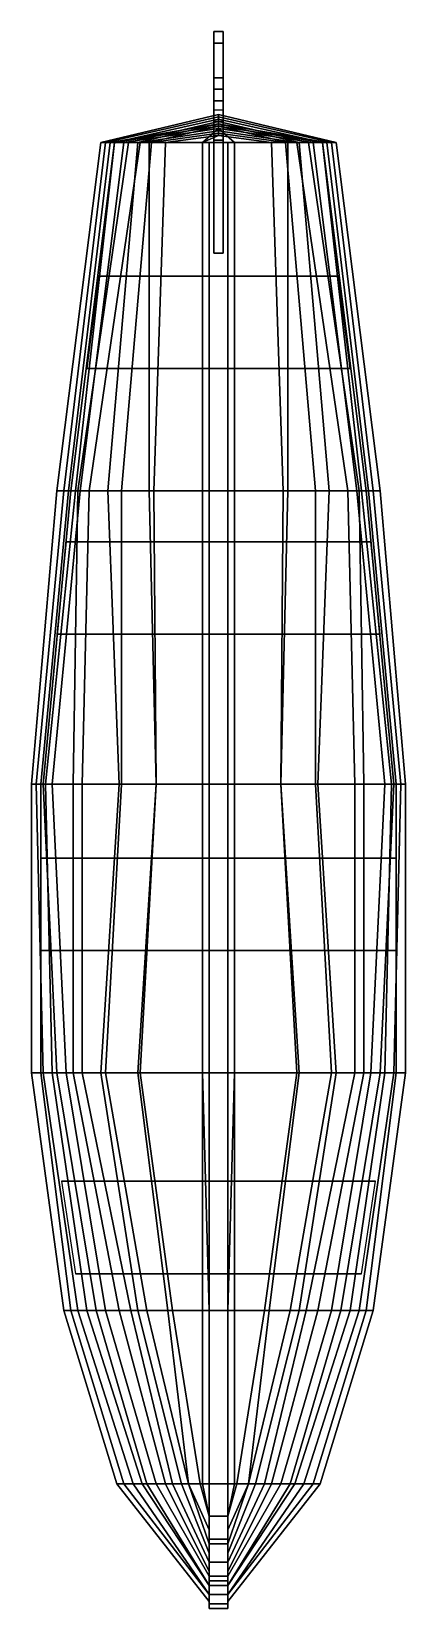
# Model space of a CAD drawing. Extents: x -3.8 to 3.8, y -19.9 to 22.
# Drawn here: x -3.82 to -2.2, y -7.51 to -0.68 of the extents above.
import ezdxf

# ---------------------------------------------------------------- set-up
doc = ezdxf.new("R2010")
doc.units = 0
doc.layers.add('LIFEBUOYS', color=1, linetype='CONTINUOUS')

msp = doc.modelspace()

# ---------------------------------------------------------------- linework, layer by layer
at = {"layer": 'LIFEBUOYS'}
for points in [[(-3.03, -0.98, 1.83), (-3.03, -0.68, 2.06), (-3.03, -0.73, 1.95), (-3.03, -0.88, 1.85)], [(-3.03, -1.09, 1.87), (-3.03, -0.68, 2.18), (-3.03, -0.68, 2.06), (-3.03, -0.98, 1.83)], [(-3.03, -1.15, 1.92), (-3.03, -0.73, 2.29), (-3.03, -0.68, 2.18), (-3.03, -1.09, 1.87)], [(-3.03, -0.68, 2.18), (-3.03, -0.73, 2.29), (-2.99, -0.73, 2.29), (-2.99, -0.68, 2.18)], [(-3.03, -0.68, 2.06), (-3.03, -0.68, 2.18), (-2.99, -0.68, 2.18), (-2.99, -0.68, 2.06)], [(-3.03, -0.73, 1.95), (-3.03, -0.68, 2.06), (-2.99, -0.68, 2.06), (-2.99, -0.73, 1.95)], [(-2.99, -0.88, 1.85), (-2.99, -0.73, 1.95), (-2.99, -0.68, 2.06), (-2.99, -0.98, 1.83)], [(-2.99, -0.98, 1.83), (-2.99, -0.68, 2.06), (-2.99, -0.68, 2.18), (-2.99, -1.09, 1.87)], [(-2.99, -1.09, 1.87), (-2.99, -0.68, 2.18), (-2.99, -0.73, 2.29), (-2.99, -1.15, 1.92)], [(-3.03, -0.88, 1.85), (-3.03, -0.73, 1.95), (-2.99, -0.73, 1.95), (-2.99, -0.88, 1.85)], [(-3.03, -1.15, 2), (-3.03, -0.93, 2.54), (-3.03, -0.73, 2.29), (-3.03, -1.15, 1.92)], [(-3.03, -0.73, 2.29), (-3.03, -0.93, 2.54), (-2.99, -0.93, 2.54), (-2.99, -0.73, 2.29)], [(-2.99, -1.15, 1.92), (-2.99, -0.73, 2.29), (-2.99, -0.93, 2.54), (-2.99, -1.15, 2)], [(-3.03, -0.93, 2.54), (-3.03, -0.88, 3.02), (-2.99, -0.88, 3.02), (-2.99, -0.93, 2.54)], [(-3.03, -1.09, 2.34), (-3.03, -1.02, 3.04), (-3.03, -0.88, 3.02), (-3.03, -0.93, 2.54)], [(-3.03, -0.98, 1.83), (-3.03, -0.88, 1.85), (-2.99, -0.88, 1.85), (-2.99, -0.98, 1.83)], [(-3.03, -1.02, 3.04), (-3.03, -1.64, 3.04), (-3.03, -1.64, 3.1), (-3.03, -0.88, 3.1)], [(-3.03, -0.88, 3.1), (-3.03, -1.64, 3.1), (-2.99, -1.64, 3.1), (-2.99, -0.88, 3.1)], [(-3.03, -0.88, 3.02), (-3.03, -0.88, 3.1), (-2.99, -0.88, 3.1), (-2.99, -0.88, 3.02)], [(-3.03, -0.88, 3.02), (-3.03, -1.02, 3.04), (-3.03, -0.88, 3.1), (-3.03, -0.88, 3.02)], [(-2.99, -0.93, 2.54), (-2.99, -0.88, 3.02), (-2.99, -1.02, 3.04), (-2.99, -1.09, 2.34)], [(-2.99, -1.64, 3.1), (-2.99, -1.64, 3.04), (-2.99, -1.02, 3.04), (-2.99, -0.88, 3.1)], [(-2.99, -0.88, 3.02), (-2.99, -0.88, 3.1), (-2.99, -1.02, 3.04), (-2.99, -0.88, 3.02)], [(-3.03, -1.13, 2.27), (-3.03, -1.09, 2.34), (-3.03, -0.93, 2.54), (-3.03, -1.15, 2)], [(-2.99, -1.15, 2), (-2.99, -0.93, 2.54), (-2.99, -1.09, 2.34), (-2.99, -1.13, 2.27)], [(-3.03, -1.09, 1.87), (-3.03, -0.98, 1.83), (-2.99, -0.98, 1.83), (-2.99, -1.09, 1.87)], [(-3.03, -1.02, 3.04), (-3.03, -1.07, 2.52), (-2.99, -1.07, 2.52), (-2.99, -1.02, 3.04)], [(-3.5, -1.16, 2.8), (-3.52, -1.16, 2.99), (-3.01, -1.04, 2.99), (-3.01, -1.05, 2.8)], [(-3.52, -1.16, 2.99), (-3.48, -1.16, 2.99), (-3.01, -1.08, 2.99), (-3.01, -1.04, 2.99)], [(-3.46, -1.16, 2.66), (-3.5, -1.16, 2.8), (-3.01, -1.05, 2.8), (-3.01, -1.06, 2.66)], [(-3.48, -1.16, 2.99), (-3.46, -1.16, 2.8), (-3.01, -1.09, 2.8), (-3.01, -1.08, 2.99)], [(-3.4, -1.16, 2.57), (-3.46, -1.16, 2.66), (-3.01, -1.06, 2.66), (-3.01, -1.07, 2.57)], [(-3.46, -1.16, 2.8), (-3.42, -1.16, 2.66), (-3.01, -1.1, 2.66), (-3.01, -1.09, 2.8)], [(-3.36, -1.16, 2.52), (-3.4, -1.16, 2.57), (-3.01, -1.07, 2.57), (-3.01, -1.08, 2.52)], [(-3.31, -1.16, 2.48), (-3.36, -1.16, 2.52), (-3.01, -1.08, 2.52), (-3.01, -1.09, 2.48)], [(-3.08, -1.16, 2.28), (-3.31, -1.16, 2.48), (-3.01, -1.09, 2.48), (-3.01, -1.1, 2.34)], [(-3.03, -1.07, 2.52), (-3.03, -1.09, 2.34), (-2.99, -1.09, 2.34), (-2.99, -1.07, 2.52)], [(-3.03, -1.15, 1.92), (-3.03, -1.09, 1.87), (-2.99, -1.09, 1.87), (-2.99, -1.15, 1.92)], [(-3.03, -1.09, 2.34), (-3.03, -1.13, 2.27), (-2.99, -1.13, 2.27), (-2.99, -1.09, 2.34)], [(-3.01, -1.05, 2.8), (-3.01, -1.04, 2.99), (-2.5, -1.16, 2.99), (-2.52, -1.16, 2.8)], [(-3.01, -1.04, 2.99), (-3.01, -1.08, 2.99), (-2.54, -1.16, 2.99), (-2.5, -1.16, 2.99)], [(-3.01, -1.06, 2.66), (-3.01, -1.05, 2.8), (-2.52, -1.16, 2.8), (-2.56, -1.16, 2.66)], [(-3.01, -1.07, 2.57), (-3.01, -1.06, 2.66), (-2.56, -1.16, 2.66), (-2.62, -1.16, 2.57)], [(-3.01, -1.08, 2.52), (-3.01, -1.07, 2.57), (-2.62, -1.16, 2.57), (-2.66, -1.16, 2.52)], [(-3.01, -1.08, 2.99), (-3.01, -1.09, 2.8), (-2.56, -1.16, 2.8), (-2.54, -1.16, 2.99)], [(-3.01, -1.09, 2.48), (-3.01, -1.08, 2.52), (-2.66, -1.16, 2.52), (-2.71, -1.16, 2.48)], [(-3.01, -1.09, 2.8), (-3.01, -1.1, 2.66), (-2.6, -1.16, 2.66), (-2.56, -1.16, 2.8)], [(-3.01, -1.1, 2.34), (-3.01, -1.09, 2.48), (-2.71, -1.16, 2.48), (-2.94, -1.16, 2.28)], [(-3.52, -1.16, 2.99), (-3.5, -1.16, 2.8), (-3.68, -2.67, 2.76), (-3.71, -2.67, 2.98)], [(-3.48, -1.16, 2.99), (-3.52, -1.16, 2.99), (-3.71, -2.67, 2.98), (-3.66, -2.67, 2.98)], [(-3.5, -1.16, 2.8), (-3.46, -1.16, 2.66), (-3.65, -2.67, 2.66), (-3.68, -2.67, 2.76)], [(-3.46, -1.16, 2.8), (-3.48, -1.16, 2.99), (-3.66, -2.67, 2.98), (-3.63, -2.67, 2.76)], [(-3.46, -1.16, 2.66), (-3.4, -1.16, 2.57), (-3.62, -2.67, 2.57), (-3.65, -2.67, 2.66)], [(-3.42, -1.16, 2.66), (-3.46, -1.16, 2.8), (-3.63, -2.67, 2.76), (-3.61, -2.67, 2.66)], [(-3.4, -1.16, 2.57), (-3.36, -1.16, 2.52), (-3.49, -2.67, 2.34), (-3.62, -2.67, 2.57)], [(-3.35, -1.16, 2.57), (-3.42, -1.16, 2.66), (-3.61, -2.67, 2.66), (-3.57, -2.67, 2.57)], [(-3.3, -1.16, 2.52), (-3.35, -1.16, 2.57), (-3.57, -2.67, 2.57), (-3.43, -2.67, 2.34)], [(-3.36, -1.16, 2.52), (-3.31, -1.16, 2.48), (-3.31, -2.67, 2.18), (-3.49, -2.67, 2.34)], [(-3.24, -1.16, 2.48), (-3.3, -1.16, 2.52), (-3.43, -2.67, 2.34), (-3.29, -2.67, 2.21)], [(-3.42, -1.16, 2.66), (-3.35, -1.16, 2.57), (-3.01, -1.11, 2.57), (-3.01, -1.1, 2.66)], [(-3.35, -1.16, 2.57), (-3.3, -1.16, 2.52), (-3.01, -1.12, 2.52), (-3.01, -1.11, 2.57)], [(-3.31, -1.16, 2.48), (-3.08, -1.16, 2.28), (-3.08, -2.67, 2.05), (-3.31, -2.67, 2.18)], [(-3.3, -1.16, 2.52), (-3.24, -1.16, 2.48), (-3.01, -1.13, 2.48), (-3.01, -1.12, 2.52)], [(-3.08, -1.16, 2.34), (-3.24, -1.16, 2.48), (-3.29, -2.67, 2.21), (-3.08, -2.67, 2.09)], [(-3.24, -1.16, 2.48), (-3.08, -1.16, 2.34), (-3.08, -1.16, 2.34), (-3.01, -1.13, 2.48)], [(-3.08, -1.16, 2.28), (-3.01, -1.1, 2.34), (-3.01, -1.1, 2.34), (-2.94, -1.16, 2.28)], [(-3.01, -1.13, 2.48), (-3.08, -1.16, 2.34), (-2.94, -1.16, 2.34), (-2.78, -1.16, 2.48)], [(-3.08, -1.16, 2.28), (-3.05, -1.16, 1.9), (-3.05, -2.67, 1.78), (-3.08, -2.67, 2.05)], [(-2.94, -1.16, 2.34), (-3.08, -1.16, 2.34), (-3.08, -2.67, 2.09), (-2.94, -2.67, 2.09)], [(-3.05, -1.16, 1.9), (-2.97, -1.16, 1.9), (-2.97, -2.67, 1.78), (-3.05, -2.67, 1.78)], [(-3.03, -1.13, 2.27), (-3.03, -1.15, 2), (-2.99, -1.15, 2), (-2.99, -1.13, 2.27)], [(-3.03, -1.15, 2), (-3.03, -1.15, 1.92), (-2.99, -1.15, 1.92), (-2.99, -1.15, 2)], [(-3.01, -1.1, 2.66), (-3.01, -1.11, 2.57), (-2.67, -1.16, 2.57), (-2.6, -1.16, 2.66)], [(-3.01, -1.11, 2.57), (-3.01, -1.12, 2.52), (-2.72, -1.16, 2.52), (-2.67, -1.16, 2.57)], [(-3.01, -1.12, 2.52), (-3.01, -1.13, 2.48), (-2.78, -1.16, 2.48), (-2.72, -1.16, 2.52)], [(-2.97, -1.16, 1.9), (-2.94, -1.16, 2.28), (-2.94, -2.67, 2.05), (-2.97, -2.67, 1.78)], [(-2.94, -1.16, 2.28), (-2.71, -1.16, 2.48), (-2.71, -2.67, 2.18), (-2.94, -2.67, 2.05)], [(-2.78, -1.16, 2.48), (-2.94, -1.16, 2.34), (-2.94, -2.67, 2.09), (-2.73, -2.67, 2.21)], [(-2.72, -1.16, 2.52), (-2.78, -1.16, 2.48), (-2.73, -2.67, 2.21), (-2.59, -2.67, 2.34)], [(-2.67, -1.16, 2.57), (-2.72, -1.16, 2.52), (-2.59, -2.67, 2.34), (-2.45, -2.67, 2.57)], [(-2.71, -1.16, 2.48), (-2.66, -1.16, 2.52), (-2.53, -2.67, 2.34), (-2.71, -2.67, 2.18)], [(-2.6, -1.16, 2.66), (-2.67, -1.16, 2.57), (-2.45, -2.67, 2.57), (-2.41, -2.67, 2.66)], [(-2.66, -1.16, 2.52), (-2.62, -1.16, 2.57), (-2.4, -2.67, 2.57), (-2.53, -2.67, 2.34)], [(-2.62, -1.16, 2.57), (-2.56, -1.16, 2.66), (-2.37, -2.67, 2.66), (-2.4, -2.67, 2.57)], [(-2.56, -1.16, 2.8), (-2.6, -1.16, 2.66), (-2.41, -2.67, 2.66), (-2.39, -2.67, 2.76)], [(-2.54, -1.16, 2.99), (-2.56, -1.16, 2.8), (-2.39, -2.67, 2.76), (-2.36, -2.67, 2.98)], [(-2.56, -1.16, 2.66), (-2.52, -1.16, 2.8), (-2.34, -2.67, 2.76), (-2.37, -2.67, 2.66)], [(-2.5, -1.16, 2.99), (-2.54, -1.16, 2.99), (-2.36, -2.67, 2.98), (-2.31, -2.67, 2.98)], [(-2.52, -1.16, 2.8), (-2.5, -1.16, 2.99), (-2.31, -2.67, 2.98), (-2.34, -2.67, 2.76)], [(-3.03, -1.64, 3.1), (-3.03, -1.64, 3.04), (-2.99, -1.64, 3.04), (-2.99, -1.64, 3.1)], [(-3.53, -1.74, 2.78), (-3.58, -2.14, 2.78), (-2.44, -2.14, 2.78), (-2.49, -1.74, 2.78)], [(-3.53, -1.74, 2.73), (-3.53, -1.74, 2.78), (-2.49, -1.74, 2.78), (-2.49, -1.74, 2.73)], [(-3.58, -2.14, 2.78), (-3.58, -2.14, 2.73), (-2.45, -2.14, 2.73), (-2.44, -2.14, 2.78)], [(-3.8, -3.94, 2.58), (-3.82, -3.94, 2.98), (-3.71, -2.67, 2.98), (-3.68, -2.67, 2.76)], [(-3.82, -3.94, 2.98), (-3.78, -3.94, 2.98), (-3.66, -2.67, 2.98), (-3.71, -2.67, 2.98)], [(-3.77, -3.94, 2.39), (-3.8, -3.94, 2.58), (-3.68, -2.67, 2.76), (-3.65, -2.67, 2.66)], [(-3.78, -3.94, 2.98), (-3.76, -3.94, 2.58), (-3.63, -2.67, 2.76), (-3.66, -2.67, 2.98)], [(-3.64, -3.94, 2.16), (-3.77, -3.94, 2.39), (-3.65, -2.67, 2.66), (-3.62, -2.67, 2.57)], [(-3.76, -3.94, 2.58), (-3.73, -3.94, 2.39), (-3.61, -2.67, 2.66), (-3.63, -2.67, 2.76)], [(-3.73, -3.94, 2.39), (-3.6, -3.94, 2.18), (-3.57, -2.67, 2.57), (-3.61, -2.67, 2.66)], [(-3.44, -3.94, 2.03), (-3.64, -3.94, 2.16), (-3.62, -2.67, 2.57), (-3.49, -2.67, 2.34)], [(-3.6, -3.94, 2.18), (-3.43, -3.94, 2.06), (-3.43, -2.67, 2.34), (-3.57, -2.67, 2.57)], [(-3.28, -3.94, 1.98), (-3.44, -3.94, 2.03), (-3.49, -2.67, 2.34), (-3.31, -2.67, 2.18)], [(-3.43, -3.94, 2.06), (-3.28, -3.94, 2.01), (-3.29, -2.67, 2.21), (-3.43, -2.67, 2.34)], [(-3.08, -3.94, 1.97), (-3.28, -3.94, 1.98), (-3.31, -2.67, 2.18), (-3.08, -2.67, 2.05)], [(-3.28, -3.94, 2.01), (-3.08, -3.94, 2), (-3.08, -2.67, 2.09), (-3.29, -2.67, 2.21)], [(-3.05, -3.94, 1.72), (-3.08, -3.94, 1.97), (-3.08, -2.67, 2.05), (-3.05, -2.67, 1.78)], [(-3.08, -3.94, 2), (-2.94, -3.94, 2), (-2.94, -2.67, 2.09), (-3.08, -2.67, 2.09)], [(-2.97, -3.94, 1.72), (-3.05, -3.94, 1.72), (-3.05, -2.67, 1.78), (-2.97, -2.67, 1.78)], [(-2.94, -3.94, 1.97), (-2.97, -3.94, 1.72), (-2.97, -2.67, 1.78), (-2.94, -2.67, 2.05)], [(-2.94, -3.94, 2), (-2.74, -3.94, 2.01), (-2.73, -2.67, 2.21), (-2.94, -2.67, 2.09)], [(-2.74, -3.94, 1.98), (-2.94, -3.94, 1.97), (-2.94, -2.67, 2.05), (-2.71, -2.67, 2.18)], [(-2.74, -3.94, 2.01), (-2.59, -3.94, 2.06), (-2.59, -2.67, 2.34), (-2.73, -2.67, 2.21)], [(-2.58, -3.94, 2.03), (-2.74, -3.94, 1.98), (-2.71, -2.67, 2.18), (-2.53, -2.67, 2.34)], [(-2.59, -3.94, 2.06), (-2.42, -3.94, 2.18), (-2.45, -2.67, 2.57), (-2.59, -2.67, 2.34)], [(-2.38, -3.94, 2.16), (-2.58, -3.94, 2.03), (-2.53, -2.67, 2.34), (-2.4, -2.67, 2.57)], [(-2.42, -3.94, 2.18), (-2.29, -3.94, 2.39), (-2.41, -2.67, 2.66), (-2.45, -2.67, 2.57)], [(-2.29, -3.94, 2.39), (-2.26, -3.94, 2.58), (-2.39, -2.67, 2.76), (-2.41, -2.67, 2.66)], [(-2.25, -3.94, 2.39), (-2.38, -3.94, 2.16), (-2.4, -2.67, 2.57), (-2.37, -2.67, 2.66)], [(-2.26, -3.94, 2.58), (-2.24, -3.94, 2.98), (-2.36, -2.67, 2.98), (-2.39, -2.67, 2.76)], [(-2.22, -3.94, 2.58), (-2.25, -3.94, 2.39), (-2.37, -2.67, 2.66), (-2.34, -2.67, 2.76)], [(-2.24, -3.94, 2.98), (-2.2, -3.94, 2.98), (-2.31, -2.67, 2.98), (-2.36, -2.67, 2.98)], [(-2.2, -3.94, 2.98), (-2.22, -3.94, 2.58), (-2.34, -2.67, 2.76), (-2.31, -2.67, 2.98)], [(-3.67, -2.89, 2.78), (-3.71, -3.29, 2.78), (-2.31, -3.29, 2.78), (-2.35, -2.89, 2.78)], [(-3.67, -2.89, 2.73), (-3.67, -2.89, 2.78), (-2.35, -2.89, 2.78), (-2.35, -2.89, 2.73)], [(-3.71, -3.29, 2.78), (-3.71, -3.29, 2.73), (-2.31, -3.29, 2.73), (-2.31, -3.29, 2.78)], [(-3.82, -3.94, 2.98), (-3.8, -3.94, 2.58), (-3.77, -5.19, 2.58), (-3.82, -5.19, 2.98)], [(-3.78, -3.94, 2.98), (-3.82, -3.94, 2.98), (-3.82, -5.19, 2.98), (-3.78, -5.19, 2.98)], [(-3.8, -3.94, 2.58), (-3.77, -3.94, 2.39), (-3.71, -5.19, 2.39), (-3.77, -5.19, 2.58)], [(-3.76, -3.94, 2.58), (-3.78, -3.94, 2.98), (-3.78, -5.19, 2.98), (-3.73, -5.19, 2.58)], [(-3.77, -3.94, 2.39), (-3.64, -3.94, 2.16), (-3.64, -5.19, 2.24), (-3.71, -5.19, 2.39)], [(-3.73, -3.94, 2.39), (-3.76, -3.94, 2.58), (-3.73, -5.19, 2.58), (-3.67, -5.19, 2.39)], [(-3.6, -3.94, 2.18), (-3.73, -3.94, 2.39), (-3.67, -5.19, 2.39), (-3.6, -5.19, 2.25)], [(-3.64, -3.94, 2.16), (-3.44, -3.94, 2.03), (-3.52, -5.19, 2.1), (-3.64, -5.19, 2.24)], [(-3.43, -3.94, 2.06), (-3.6, -3.94, 2.18), (-3.6, -5.19, 2.25), (-3.5, -5.19, 2.13)], [(-3.44, -3.94, 2.03), (-3.28, -3.94, 1.98), (-3.36, -5.19, 2), (-3.52, -5.19, 2.1)], [(-3.28, -3.94, 2.01), (-3.43, -3.94, 2.06), (-3.5, -5.19, 2.13), (-3.35, -5.19, 2.04)], [(-3.28, -3.94, 1.98), (-3.08, -3.94, 1.97), (-3.08, -5.19, 1.95), (-3.36, -5.19, 2)], [(-3.08, -3.94, 2), (-3.28, -3.94, 2.01), (-3.35, -5.19, 2.04), (-3.08, -5.19, 1.98)], [(-3.08, -3.94, 1.97), (-3.05, -3.94, 1.72), (-3.05, -5.19, 1.75), (-3.08, -5.19, 1.95)], [(-2.94, -3.94, 2), (-3.08, -3.94, 2), (-3.08, -5.19, 1.98), (-2.94, -5.19, 1.98)], [(-3.05, -3.94, 1.72), (-2.97, -3.94, 1.72), (-2.97, -5.19, 1.75), (-3.05, -5.19, 1.75)], [(-2.97, -3.94, 1.72), (-2.94, -3.94, 1.97), (-2.94, -5.19, 1.95), (-2.97, -5.19, 1.75)], [(-2.94, -3.94, 1.97), (-2.74, -3.94, 1.98), (-2.66, -5.19, 2), (-2.94, -5.19, 1.95)], [(-2.74, -3.94, 2.01), (-2.94, -3.94, 2), (-2.94, -5.19, 1.98), (-2.67, -5.19, 2.04)], [(-2.74, -3.94, 1.98), (-2.58, -3.94, 2.03), (-2.5, -5.19, 2.1), (-2.66, -5.19, 2)], [(-2.59, -3.94, 2.06), (-2.74, -3.94, 2.01), (-2.67, -5.19, 2.04), (-2.52, -5.19, 2.13)], [(-2.42, -3.94, 2.18), (-2.59, -3.94, 2.06), (-2.52, -5.19, 2.13), (-2.42, -5.19, 2.25)], [(-2.58, -3.94, 2.03), (-2.38, -3.94, 2.16), (-2.38, -5.19, 2.24), (-2.5, -5.19, 2.1)], [(-2.29, -3.94, 2.39), (-2.42, -3.94, 2.18), (-2.42, -5.19, 2.25), (-2.35, -5.19, 2.39)], [(-2.38, -3.94, 2.16), (-2.25, -3.94, 2.39), (-2.31, -5.19, 2.39), (-2.38, -5.19, 2.24)], [(-2.26, -3.94, 2.58), (-2.29, -3.94, 2.39), (-2.35, -5.19, 2.39), (-2.29, -5.19, 2.58)], [(-2.25, -3.94, 2.39), (-2.22, -3.94, 2.58), (-2.25, -5.19, 2.58), (-2.31, -5.19, 2.39)], [(-2.24, -3.94, 2.98), (-2.26, -3.94, 2.58), (-2.29, -5.19, 2.58), (-2.24, -5.19, 2.98)], [(-2.22, -3.94, 2.58), (-2.2, -3.94, 2.98), (-2.2, -5.19, 2.98), (-2.25, -5.19, 2.58)], [(-2.2, -3.94, 2.98), (-2.24, -3.94, 2.98), (-2.24, -5.19, 2.98), (-2.2, -5.19, 2.98)], [(-3.78, -4.26, 2.78), (-3.78, -4.66, 2.78), (-2.24, -4.66, 2.78), (-2.24, -4.26, 2.78)], [(-3.78, -4.26, 2.73), (-3.78, -4.26, 2.78), (-2.24, -4.26, 2.78), (-2.24, -4.26, 2.73)], [(-3.78, -4.66, 2.78), (-3.78, -4.66, 2.73), (-2.24, -4.66, 2.73), (-2.24, -4.66, 2.78)], [(-3.62, -6.22, 2.66), (-3.68, -6.22, 3), (-3.82, -5.19, 2.98), (-3.77, -5.19, 2.58)], [(-3.68, -6.22, 3), (-3.65, -6.22, 3.01), (-3.78, -5.19, 2.98), (-3.82, -5.19, 2.98)], [(-3.65, -6.22, 3.01), (-3.58, -6.22, 2.66), (-3.73, -5.19, 2.58), (-3.78, -5.19, 2.98)], [(-3.54, -6.22, 2.42), (-3.62, -6.22, 2.66), (-3.77, -5.19, 2.58), (-3.71, -5.19, 2.39)], [(-3.58, -6.22, 2.66), (-3.5, -6.22, 2.43), (-3.67, -5.19, 2.39), (-3.73, -5.19, 2.58)], [(-3.44, -6.22, 2.24), (-3.54, -6.22, 2.42), (-3.71, -5.19, 2.39), (-3.64, -5.19, 2.24)], [(-3.5, -6.22, 2.43), (-3.39, -6.22, 2.25), (-3.6, -5.19, 2.25), (-3.67, -5.19, 2.39)], [(-3.36, -6.22, 2.13), (-3.44, -6.22, 2.24), (-3.64, -5.19, 2.24), (-3.52, -5.19, 2.1)], [(-3.39, -6.22, 2.25), (-3.32, -6.22, 2.15), (-3.5, -5.19, 2.13), (-3.6, -5.19, 2.25)], [(-3.23, -6.22, 2.03), (-3.36, -6.22, 2.13), (-3.52, -5.19, 2.1), (-3.36, -5.19, 2)], [(-3.32, -6.22, 2.15), (-3.21, -6.22, 2.07), (-3.35, -5.19, 2.04), (-3.5, -5.19, 2.13)], [(-3.05, -6.22, 1.97), (-3.23, -6.22, 2.03), (-3.36, -5.19, 2), (-3.08, -5.19, 1.95)], [(-3.21, -6.22, 2.07), (-3.08, -6.22, 2.01), (-3.08, -5.19, 1.98), (-3.35, -5.19, 2.04)], [(-3.05, -6.22, 1.85), (-3.05, -6.22, 1.97), (-3.08, -5.19, 1.95), (-3.05, -5.19, 1.75)], [(-3.08, -6.22, 2.01), (-2.94, -6.22, 2.01), (-2.94, -5.19, 1.98), (-3.08, -5.19, 1.98)], [(-2.97, -6.22, 1.85), (-3.05, -6.22, 1.85), (-3.05, -5.19, 1.75), (-2.97, -5.19, 1.75)], [(-2.97, -6.22, 1.97), (-2.97, -6.22, 1.85), (-2.97, -5.19, 1.75), (-2.94, -5.19, 1.95)], [(-2.79, -6.22, 2.03), (-2.97, -6.22, 1.97), (-2.94, -5.19, 1.95), (-2.66, -5.19, 2)], [(-2.94, -6.22, 2.01), (-2.81, -6.22, 2.07), (-2.67, -5.19, 2.04), (-2.94, -5.19, 1.98)], [(-2.81, -6.22, 2.07), (-2.7, -6.22, 2.15), (-2.52, -5.19, 2.13), (-2.67, -5.19, 2.04)], [(-2.66, -6.22, 2.13), (-2.79, -6.22, 2.03), (-2.66, -5.19, 2), (-2.5, -5.19, 2.1)], [(-2.7, -6.22, 2.15), (-2.63, -6.22, 2.25), (-2.42, -5.19, 2.25), (-2.52, -5.19, 2.13)], [(-2.58, -6.22, 2.24), (-2.66, -6.22, 2.13), (-2.5, -5.19, 2.1), (-2.38, -5.19, 2.24)], [(-2.63, -6.22, 2.25), (-2.52, -6.22, 2.43), (-2.35, -5.19, 2.39), (-2.42, -5.19, 2.25)], [(-2.48, -6.22, 2.42), (-2.58, -6.22, 2.24), (-2.38, -5.19, 2.24), (-2.31, -5.19, 2.39)], [(-2.52, -6.22, 2.43), (-2.44, -6.22, 2.66), (-2.29, -5.19, 2.58), (-2.35, -5.19, 2.39)], [(-2.4, -6.22, 2.66), (-2.48, -6.22, 2.42), (-2.31, -5.19, 2.39), (-2.25, -5.19, 2.58)], [(-2.44, -6.22, 2.66), (-2.37, -6.22, 3.01), (-2.24, -5.19, 2.98), (-2.29, -5.19, 2.58)], [(-2.34, -6.22, 3), (-2.4, -6.22, 2.66), (-2.25, -5.19, 2.58), (-2.2, -5.19, 2.98)], [(-2.37, -6.22, 3.01), (-2.34, -6.22, 3), (-2.2, -5.19, 2.98), (-2.24, -5.19, 2.98)], [(-3.69, -5.66, 2.73), (-3.69, -5.66, 2.78), (-2.33, -5.66, 2.78), (-2.33, -5.66, 2.73)], [(-3.69, -5.66, 2.78), (-3.63, -6.06, 2.78), (-2.39, -6.06, 2.78), (-2.33, -5.66, 2.78)], [(-3.63, -6.06, 2.78), (-3.63, -6.06, 2.73), (-2.39, -6.06, 2.73), (-2.39, -6.06, 2.78)], [(-3.68, -6.22, 3), (-3.62, -6.22, 2.66), (-3.38, -6.97, 2.71), (-3.45, -6.97, 3.05)], [(-3.65, -6.22, 3.01), (-3.68, -6.22, 3), (-3.45, -6.97, 3.05), (-3.42, -6.97, 3.06)], [(-3.58, -6.22, 2.66), (-3.65, -6.22, 3.01), (-3.42, -6.97, 3.06), (-3.34, -6.97, 2.72)], [(-3.62, -6.22, 2.66), (-3.54, -6.22, 2.42), (-3.32, -6.97, 2.51), (-3.38, -6.97, 2.71)], [(-3.5, -6.22, 2.43), (-3.58, -6.22, 2.66), (-3.34, -6.97, 2.72), (-3.28, -6.97, 2.52)], [(-3.54, -6.22, 2.42), (-3.44, -6.22, 2.24), (-3.24, -6.97, 2.34), (-3.32, -6.97, 2.51)], [(-3.39, -6.22, 2.25), (-3.5, -6.22, 2.43), (-3.28, -6.97, 2.52), (-3.21, -6.97, 2.34)], [(-3.44, -6.22, 2.24), (-3.36, -6.22, 2.13), (-3.17, -6.97, 2.18), (-3.24, -6.97, 2.34)], [(-3.32, -6.22, 2.15), (-3.39, -6.22, 2.25), (-3.21, -6.97, 2.34), (-3.14, -6.97, 2.21)], [(-3.36, -6.22, 2.13), (-3.23, -6.22, 2.03), (-3.14, -6.97, 2.13), (-3.17, -6.97, 2.18)], [(-3.21, -6.22, 2.07), (-3.32, -6.22, 2.15), (-3.14, -6.97, 2.21), (-3.09, -6.97, 2.13)], [(-3.23, -6.22, 2.03), (-3.05, -6.22, 1.97), (-3.05, -6.97, 2.05), (-3.14, -6.97, 2.13)], [(-3.08, -6.22, 2.01), (-3.21, -6.22, 2.07), (-3.09, -6.97, 2.13), (-3.08, -6.97, 2.1)], [(-2.94, -6.22, 2.01), (-3.08, -6.22, 2.01), (-3.08, -6.97, 2.1), (-2.94, -6.97, 2.1)], [(-3.05, -6.22, 1.97), (-3.05, -6.22, 1.85), (-3.05, -6.97, 2.01), (-3.05, -6.97, 2.05)], [(-3.05, -6.22, 1.85), (-2.97, -6.22, 1.85), (-2.97, -6.97, 2.01), (-3.05, -6.97, 2.01)], [(-2.97, -6.22, 1.85), (-2.97, -6.22, 1.97), (-2.97, -6.97, 2.05), (-2.97, -6.97, 2.01)], [(-2.97, -6.22, 1.97), (-2.79, -6.22, 2.03), (-2.88, -6.97, 2.13), (-2.97, -6.97, 2.05)], [(-2.81, -6.22, 2.07), (-2.94, -6.22, 2.01), (-2.94, -6.97, 2.1), (-2.93, -6.97, 2.13)], [(-2.7, -6.22, 2.15), (-2.81, -6.22, 2.07), (-2.93, -6.97, 2.13), (-2.88, -6.97, 2.21)], [(-2.63, -6.22, 2.25), (-2.7, -6.22, 2.15), (-2.88, -6.97, 2.21), (-2.81, -6.97, 2.34)], [(-2.79, -6.22, 2.03), (-2.66, -6.22, 2.13), (-2.85, -6.97, 2.18), (-2.88, -6.97, 2.13)], [(-2.66, -6.22, 2.13), (-2.58, -6.22, 2.24), (-2.78, -6.97, 2.34), (-2.85, -6.97, 2.18)], [(-2.52, -6.22, 2.43), (-2.63, -6.22, 2.25), (-2.81, -6.97, 2.34), (-2.74, -6.97, 2.52)], [(-2.58, -6.22, 2.24), (-2.48, -6.22, 2.42), (-2.7, -6.97, 2.51), (-2.78, -6.97, 2.34)], [(-2.44, -6.22, 2.66), (-2.52, -6.22, 2.43), (-2.74, -6.97, 2.52), (-2.68, -6.97, 2.72)], [(-2.48, -6.22, 2.42), (-2.4, -6.22, 2.66), (-2.64, -6.97, 2.71), (-2.7, -6.97, 2.51)], [(-2.37, -6.22, 3.01), (-2.44, -6.22, 2.66), (-2.68, -6.97, 2.72), (-2.6, -6.97, 3.06)], [(-2.4, -6.22, 2.66), (-2.34, -6.22, 3), (-2.57, -6.97, 3.05), (-2.64, -6.97, 2.71)], [(-2.34, -6.22, 3), (-2.37, -6.22, 3.01), (-2.6, -6.97, 3.06), (-2.57, -6.97, 3.05)], [(-3.05, -7.45, 2.89), (-3.05, -7.48, 3.18), (-3.45, -6.97, 3.05), (-3.38, -6.97, 2.71)], [(-3.05, -7.48, 3.18), (-3.05, -7.45, 3.18), (-3.42, -6.97, 3.06), (-3.45, -6.97, 3.05)], [(-3.05, -7.45, 3.18), (-3.05, -7.41, 2.89), (-3.34, -6.97, 2.72), (-3.42, -6.97, 3.06)], [(-3.05, -7.41, 2.71), (-3.05, -7.45, 2.89), (-3.38, -6.97, 2.71), (-3.32, -6.97, 2.51)], [(-3.05, -7.41, 2.89), (-3.05, -7.37, 2.71), (-3.28, -6.97, 2.52), (-3.34, -6.97, 2.72)], [(-3.05, -7.35, 2.51), (-3.05, -7.41, 2.71), (-3.32, -6.97, 2.51), (-3.24, -6.97, 2.34)], [(-3.05, -7.37, 2.71), (-3.05, -7.31, 2.51), (-3.21, -6.97, 2.34), (-3.28, -6.97, 2.52)], [(-3.05, -7.27, 2.34), (-3.05, -7.35, 2.51), (-3.24, -6.97, 2.34), (-3.17, -6.97, 2.18)], [(-3.05, -7.31, 2.51), (-3.05, -7.23, 2.34), (-3.14, -6.97, 2.21), (-3.21, -6.97, 2.34)], [(-3.05, -7.17, 2.18), (-3.05, -7.27, 2.34), (-3.17, -6.97, 2.18), (-3.14, -6.97, 2.13)], [(-3.05, -7.23, 2.34), (-3.05, -7.11, 2.18), (-3.09, -6.97, 2.13), (-3.14, -6.97, 2.21)], [(-3.05, -7.17, 2.18), (-3.14, -6.97, 2.13), (-3.05, -6.97, 2.05), (-3.05, -7.17, 2.18)], [(-3.05, -7.11, 2.18), (-3.05, -7.11, 2.18), (-3.08, -6.97, 2.1), (-3.09, -6.97, 2.13)], [(-3.05, -7.11, 2.18), (-2.97, -7.11, 2.18), (-2.94, -6.97, 2.1), (-3.08, -6.97, 2.1)], [(-2.97, -7.21, 2.18), (-3.05, -7.21, 2.18), (-3.05, -6.97, 2.01), (-2.97, -6.97, 2.01)], [(-3.05, -7.17, 2.18), (-3.05, -6.97, 2.05), (-3.05, -6.97, 2.01), (-3.05, -7.21, 2.18)], [(-2.97, -7.45, 2.89), (-2.97, -7.41, 2.71), (-2.7, -6.97, 2.51), (-2.64, -6.97, 2.71)], [(-2.97, -7.37, 2.71), (-2.97, -7.41, 2.89), (-2.68, -6.97, 2.72), (-2.74, -6.97, 2.52)], [(-2.97, -7.48, 3.18), (-2.97, -7.45, 2.89), (-2.64, -6.97, 2.71), (-2.57, -6.97, 3.05)], [(-2.97, -7.41, 2.89), (-2.97, -7.45, 3.18), (-2.6, -6.97, 3.06), (-2.68, -6.97, 2.72)], [(-2.97, -7.41, 2.71), (-2.97, -7.35, 2.51), (-2.78, -6.97, 2.34), (-2.7, -6.97, 2.51)], [(-2.97, -7.31, 2.51), (-2.97, -7.37, 2.71), (-2.74, -6.97, 2.52), (-2.81, -6.97, 2.34)], [(-2.97, -6.97, 2.05), (-2.97, -7.17, 2.18), (-2.97, -7.21, 2.18), (-2.97, -6.97, 2.01)], [(-2.97, -7.11, 2.18), (-2.97, -7.23, 2.34), (-2.88, -6.97, 2.21), (-2.93, -6.97, 2.13)], [(-2.97, -7.27, 2.34), (-2.97, -7.17, 2.18), (-2.88, -6.97, 2.13), (-2.85, -6.97, 2.18)], [(-2.97, -7.35, 2.51), (-2.97, -7.27, 2.34), (-2.85, -6.97, 2.18), (-2.78, -6.97, 2.34)], [(-2.97, -7.23, 2.34), (-2.97, -7.31, 2.51), (-2.81, -6.97, 2.34), (-2.88, -6.97, 2.21)], [(-2.97, -7.11, 2.18), (-2.97, -7.11, 2.18), (-2.93, -6.97, 2.13), (-2.94, -6.97, 2.1)], [(-2.88, -6.97, 2.13), (-2.97, -7.17, 2.18), (-2.97, -7.17, 2.18), (-2.97, -6.97, 2.05)], [(-2.97, -7.45, 3.18), (-2.97, -7.48, 3.18), (-2.57, -6.97, 3.05), (-2.6, -6.97, 3.06)], [(-3.05, -7.23, 2.34), (-2.97, -7.23, 2.34), (-2.97, -7.11, 2.18), (-3.05, -7.11, 2.18)], [(-3.05, -7.27, 2.34), (-3.05, -7.17, 2.18), (-3.05, -7.21, 2.18), (-3.05, -7.31, 2.34)], [(-2.97, -7.17, 2.18), (-2.97, -7.27, 2.34), (-2.97, -7.31, 2.34), (-2.97, -7.21, 2.18)], [(-2.97, -7.31, 2.34), (-3.05, -7.31, 2.34), (-3.05, -7.21, 2.18), (-2.97, -7.21, 2.18)], [(-3.05, -7.31, 2.51), (-2.97, -7.31, 2.51), (-2.97, -7.23, 2.34), (-3.05, -7.23, 2.34)], [(-3.05, -7.35, 2.51), (-3.05, -7.27, 2.34), (-3.05, -7.31, 2.34), (-3.05, -7.39, 2.51)], [(-2.97, -7.27, 2.34), (-2.97, -7.35, 2.51), (-2.97, -7.39, 2.51), (-2.97, -7.31, 2.34)], [(-2.97, -7.39, 2.51), (-3.05, -7.39, 2.51), (-3.05, -7.31, 2.34), (-2.97, -7.31, 2.34)], [(-3.05, -7.37, 2.71), (-2.97, -7.37, 2.71), (-2.97, -7.31, 2.51), (-3.05, -7.31, 2.51)], [(-3.05, -7.41, 2.71), (-3.05, -7.35, 2.51), (-3.05, -7.39, 2.51), (-3.05, -7.45, 2.71)], [(-3.05, -7.41, 2.89), (-2.97, -7.41, 2.89), (-2.97, -7.37, 2.71), (-3.05, -7.37, 2.71)], [(-2.97, -7.35, 2.51), (-2.97, -7.41, 2.71), (-2.97, -7.45, 2.71), (-2.97, -7.39, 2.51)], [(-2.97, -7.45, 2.71), (-3.05, -7.45, 2.71), (-3.05, -7.39, 2.51), (-2.97, -7.39, 2.51)], [(-3.05, -7.45, 2.89), (-3.05, -7.41, 2.71), (-3.05, -7.45, 2.71), (-3.05, -7.49, 2.89)], [(-3.05, -7.45, 3.18), (-2.97, -7.45, 3.18), (-2.97, -7.41, 2.89), (-3.05, -7.41, 2.89)], [(-2.97, -7.41, 2.71), (-2.97, -7.45, 2.89), (-2.97, -7.49, 2.89), (-2.97, -7.45, 2.71)], [(-2.97, -7.49, 2.89), (-3.05, -7.49, 2.89), (-3.05, -7.45, 2.71), (-2.97, -7.45, 2.71)], [(-3.05, -7.48, 3.18), (-3.05, -7.45, 2.89), (-3.05, -7.49, 2.89), (-3.05, -7.51, 3.18)], [(-3.05, -7.51, 3.18), (-2.97, -7.51, 3.18), (-2.97, -7.45, 3.18), (-3.05, -7.45, 3.18)], [(-2.97, -7.51, 3.18), (-3.05, -7.51, 3.18), (-3.05, -7.49, 2.89), (-2.97, -7.49, 2.89)], [(-2.97, -7.45, 2.89), (-2.97, -7.48, 3.18), (-2.97, -7.51, 3.18), (-2.97, -7.49, 2.89)]]:
    msp.add_3dface(points, dxfattribs=at)

doc.saveas('drawing.dxf')
